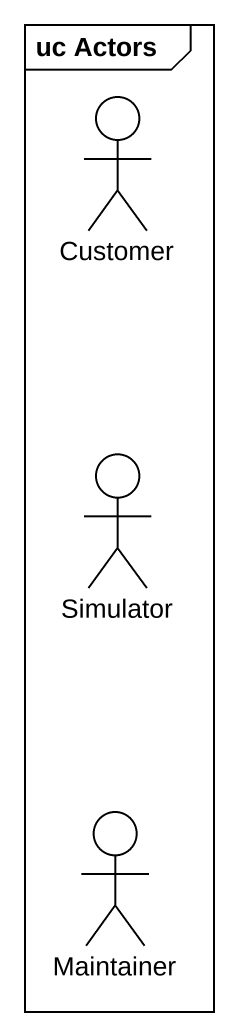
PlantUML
@startuml
mainframe uc Actors
actor Customer
actor Simulator
actor Maintainer
@enduml
